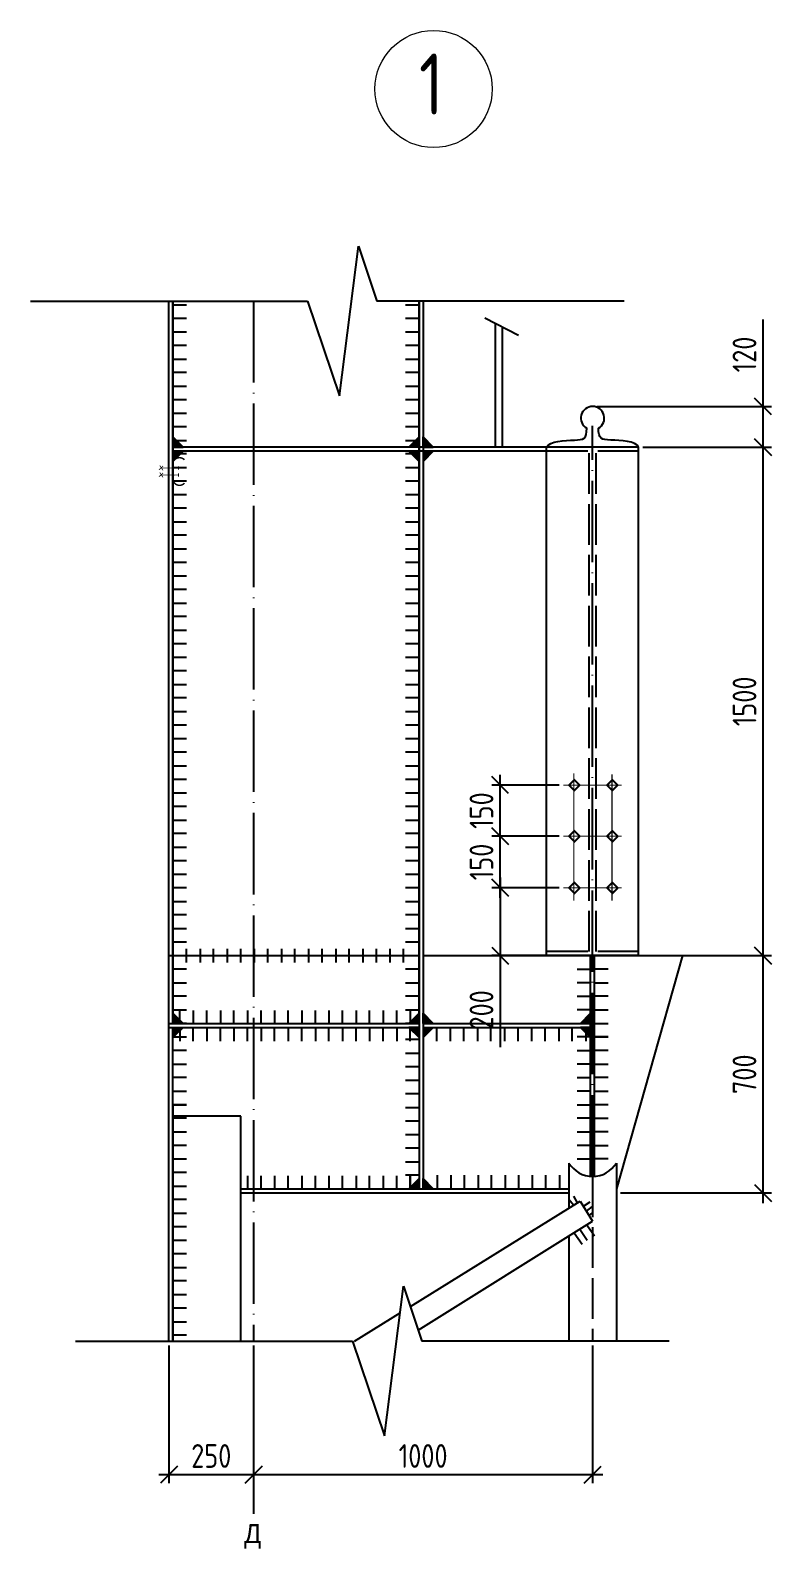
# Model space of a CAD drawing. Header units: millimetres. Extents: x -258606 to -95372, y 16759 to 83244.
# Drawn here: x -126267.6 to -126158.2, y 43303.9 to 43527.8 of the extents above; entities that cross this region are included whole.
import ezdxf

# ---------------------------------------------------------------- set-up
doc = ezdxf.new("R2010")
doc.units = ezdxf.units.MM
doc.header["$LTSCALE"] = 0.5
doc.linetypes.add('ACAD_ISO02W100', pattern=[15, 12, -3])
doc.linetypes.add('ACAD_ISO04W100', pattern=[30, 24, -3, 0, -3])
doc.layers.add('ЛИНИИ_015', color=7, linetype='Continuous', lineweight=13)
for name, color, linetype in [('Осевые', 7, 'ACAD_ISO04W100'), ('оси', 7, 'ACAD_ISO04W100'), ('текст', 7, 'Continuous'), ('тонкие', 7, 'Continuous')]:
    doc.layers.add(name, color=color, linetype=linetype)
doc.styles.add('style1', font='', dxfattribs={"oblique": 15, "height": 3.5})
doc.styles.add('ТЕКСТ_30', font='', dxfattribs={"height": 3.5})
doc.styles.get('style1').set_extended_font_data('GOST type A')
doc.styles.get('ТЕКСТ_30').set_extended_font_data('GOST2304')
doc.dimstyles.new('РАЗМЕРЫ_20', dxfattribs={"dimtxt": 3, "dimasz": 2.5, "dimexe": 1.25, "dimexo": 0.625, "dimgap": 1, "dimtad": 3, "dimdec": 1, "dimlfac": 20, "dimrnd": 1, "dimdsep": 46, "dimtxsty": 'ТЕКСТ_30', "dimblk1": 'OBLIQUE', "dimblk2": 'OBLIQUE', "dimsah": 1, "dimcen": 2.5, "dimdle": 1.5, "dimclrt": 4, "dimadec": 0, "dimazin": 0, "dimtfac": 1, "dimtdec": 1, "dimtmove": 0, "dimatfit": 3, "dimfxl": 1, "dimtolj": 1, "dimarcsym": 0})

# ---------------------------------------------------------------- blocks, each defined once
blk = doc.blocks.new('_Oblique')
at = {"color": 0, "linetype": 'ByBlock', "lineweight": -2}
blk.add_line((-0.5, -0.5), (0.5, 0.5), dxfattribs=at)
blk = doc.blocks.new('*D722')
at = {"layer": 'Defpoints', "color": 0, "transparency": 16777216}
for p in [(-126177.84, 43466.34), (-126159.47, 43466.34), (-126177.84, 43391.34)]:
    blk.add_point(p, dxfattribs=at)
at = {"layer": 'текст', "color": 0, "lineweight": -2, "transparency": 16777216}
for p, q in [((-126177.22, 43466.34), (-126158.22, 43466.34)), ((-126159.47, 43389.84), (-126159.47, 43467.84)), ((-126177.22, 43391.34), (-126158.22, 43391.34))]:
    blk.add_line(p, q, dxfattribs=at)
at = {"layer": 'текст', "color": 0, "lineweight": -2, "transparency": 16777216, "xscale": 2.5, "yscale": 2.5, "zscale": 2.5}
for p, rotation in [((-126159.47, 43466.34), 90), ((-126159.47, 43391.34), 270)]:
    blk.add_blockref('_Oblique', p, dxfattribs=dict(at, rotation=rotation))
at = {"layer": 'текст', "color": 4, "transparency": 16777216, "insert": (-126162.22, 43428.84), "char_height": 3.5, "attachment_point": 5, "rotation": 90, "style": 'ТЕКСТ_30'}
blk.add_mtext('\\A1;1500', dxfattribs=at)
blk = doc.blocks.new('*D723')
at = {"layer": 'Defpoints', "color": 0, "transparency": 16777216}
for p in [(-126184.62, 43472.34), (-126177.84, 43466.34), (-126159.47, 43466.34)]:
    blk.add_point(p, dxfattribs=at)
at = {"layer": 'текст', "color": 0, "lineweight": -2, "transparency": 16777216}
for p, q in [((-126159.47, 43472.34), (-126159.47, 43485.17)), ((-126159.47, 43466.34), (-126159.47, 43473.84)), ((-126183.99, 43472.34), (-126158.22, 43472.34)), ((-126177.22, 43466.34), (-126158.22, 43466.34))]:
    blk.add_line(p, q, dxfattribs=at)
at = {"layer": 'текст', "color": 0, "lineweight": -2, "transparency": 16777216, "xscale": 2.5, "yscale": 2.5, "zscale": 2.5}
for p, rotation in [((-126159.47, 43472.34), 90), ((-126159.47, 43466.34), 270)]:
    blk.add_blockref('_Oblique', p, dxfattribs=dict(at, rotation=rotation))
at = {"layer": 'текст', "color": 4, "transparency": 16777216, "insert": (-126162.22, 43480.01), "char_height": 3.5, "attachment_point": 5, "rotation": 90, "style": 'ТЕКСТ_30'}
blk.add_mtext('\\A1;120', dxfattribs=at)
blk = doc.blocks.new('*D724')
at = {"layer": 'Defpoints', "color": 0, "transparency": 16777216}
for p in [(-126171.35, 43391.34), (-126159.47, 43391.34), (-126181.12, 43356.34)]:
    blk.add_point(p, dxfattribs=at)
at = {"layer": 'текст', "color": 0, "lineweight": -2, "transparency": 16777216}
for p, q in [((-126159.47, 43354.84), (-126159.47, 43392.84)), ((-126170.72, 43391.34), (-126158.22, 43391.34)), ((-126180.49, 43356.34), (-126158.22, 43356.34))]:
    blk.add_line(p, q, dxfattribs=at)
at = {"layer": 'текст', "color": 0, "lineweight": -2, "transparency": 16777216, "xscale": 2.5, "yscale": 2.5, "zscale": 2.5}
for p, rotation in [((-126159.47, 43391.34), 90), ((-126159.47, 43356.34), 270)]:
    blk.add_blockref('_Oblique', p, dxfattribs=dict(at, rotation=rotation))
at = {"layer": 'текст', "color": 4, "transparency": 16777216, "insert": (-126162.22, 43373.84), "char_height": 3.5, "attachment_point": 5, "rotation": 90, "style": 'ТЕКСТ_30'}
blk.add_mtext('\\A1;700', dxfattribs=at)
blk = doc.blocks.new('*D725')
at = {"layer": 'Defpoints', "color": 0, "transparency": 16777216}
for p in [(-126247.12, 43334.46), (-126234.62, 43334.46), (-126234.62, 43314.78)]:
    blk.add_point(p, dxfattribs=at)
at = {"layer": 'текст', "color": 0, "lineweight": -2, "transparency": 16777216}
for p, q in [((-126247.12, 43333.84), (-126247.12, 43313.53)), ((-126234.62, 43333.84), (-126234.62, 43313.53)), ((-126248.62, 43314.78), (-126233.12, 43314.78))]:
    blk.add_line(p, q, dxfattribs=at)
at = {"layer": 'текст', "color": 0, "lineweight": -2, "transparency": 16777216, "xscale": 2.5, "yscale": 2.5, "zscale": 2.5, "rotation": 180}
blk.add_blockref('_Oblique', (-126247.12, 43314.78), dxfattribs=at)
at = {"layer": 'текст', "color": 0, "lineweight": -2, "transparency": 16777216, "xscale": 2.5, "yscale": 2.5, "zscale": 2.5}
blk.add_blockref('_Oblique', (-126234.62, 43314.78), dxfattribs=at)
at = {"layer": 'текст', "color": 4, "transparency": 16777216, "insert": (-126240.87, 43317.53), "char_height": 3.5, "attachment_point": 5, "style": 'ТЕКСТ_30'}
blk.add_mtext('\\A1;250', dxfattribs=at)
blk = doc.blocks.new('*D726')
at = {"layer": 'Defpoints', "color": 0, "transparency": 16777216}
for p in [(-126234.62, 43334.46), (-126184.62, 43334.46), (-126184.62, 43314.78)]:
    blk.add_point(p, dxfattribs=at)
at = {"layer": 'текст', "color": 0, "lineweight": -2, "transparency": 16777216}
for p, q in [((-126234.62, 43333.84), (-126234.62, 43313.53)), ((-126184.62, 43333.84), (-126184.62, 43313.53)), ((-126236.12, 43314.78), (-126183.12, 43314.78))]:
    blk.add_line(p, q, dxfattribs=at)
at = {"layer": 'текст', "color": 0, "lineweight": -2, "transparency": 16777216, "xscale": 2.5, "yscale": 2.5, "zscale": 2.5, "rotation": 180}
blk.add_blockref('_Oblique', (-126234.62, 43314.78), dxfattribs=at)
at = {"layer": 'текст', "color": 0, "lineweight": -2, "transparency": 16777216, "xscale": 2.5, "yscale": 2.5, "zscale": 2.5}
blk.add_blockref('_Oblique', (-126184.62, 43314.78), dxfattribs=at)
at = {"layer": 'текст', "color": 4, "transparency": 16777216, "insert": (-126209.62, 43317.53), "char_height": 3.5, "attachment_point": 5, "style": 'ТЕКСТ_30'}
blk.add_mtext('\\A1;1000', dxfattribs=at)
blk = doc.blocks.new('*D719')
at = {"layer": 'Defpoints', "color": 0, "transparency": 16777216}
for p in [(-126188.93, 43401.34), (-126198.26, 43391.34), (-126188.93, 43391.34)]:
    blk.add_point(p, dxfattribs=at)
at = {"layer": 'текст', "color": 0, "lineweight": -2, "transparency": 16777216}
for p, q in [((-126189.55, 43401.34), (-126199.51, 43401.34)), ((-126198.26, 43402.84), (-126198.26, 43391.34)), ((-126189.55, 43391.34), (-126199.51, 43391.34)), ((-126198.26, 43391.34), (-126198.26, 43377.84))]:
    blk.add_line(p, q, dxfattribs=at)
at = {"layer": 'текст', "color": 0, "lineweight": -2, "transparency": 16777216, "xscale": 2.5, "yscale": 2.5, "zscale": 2.5}
for p, rotation in [((-126198.26, 43401.34), 90), ((-126198.26, 43391.34), 270)]:
    blk.add_blockref('_Oblique', p, dxfattribs=dict(at, rotation=rotation))
at = {"layer": 'текст', "color": 4, "transparency": 16777216, "insert": (-126201.01, 43383.34), "char_height": 3.5, "attachment_point": 5, "rotation": 90, "style": 'ТЕКСТ_30'}
blk.add_mtext('\\A1;200', dxfattribs=at)
blk = doc.blocks.new('*D720')
at = {"layer": 'Defpoints', "color": 0, "transparency": 16777216}
for p in [(-126198.26, 43408.96), (-126188.93, 43408.96), (-126188.93, 43401.34)]:
    blk.add_point(p, dxfattribs=at)
at = {"layer": 'текст', "color": 0, "lineweight": -2, "transparency": 16777216}
for p, q in [((-126198.26, 43399.84), (-126198.26, 43410.46)), ((-126189.55, 43408.96), (-126199.51, 43408.96)), ((-126189.55, 43401.34), (-126199.51, 43401.34))]:
    blk.add_line(p, q, dxfattribs=at)
at = {"layer": 'текст', "color": 0, "lineweight": -2, "transparency": 16777216, "xscale": 2.5, "yscale": 2.5, "zscale": 2.5}
for p, rotation in [((-126198.26, 43408.96), 90), ((-126198.26, 43401.34), 270)]:
    blk.add_blockref('_Oblique', p, dxfattribs=dict(at, rotation=rotation))
at = {"layer": 'текст', "color": 4, "transparency": 16777216, "insert": (-126201.01, 43405.15), "char_height": 3.5, "attachment_point": 5, "rotation": 90, "style": 'ТЕКСТ_30'}
blk.add_mtext('\\A1;150', dxfattribs=at)
blk = doc.blocks.new('*D721')
at = {"layer": 'Defpoints', "color": 0, "transparency": 16777216}
for p in [(-126198.26, 43416.49), (-126188.93, 43416.49), (-126188.93, 43408.96)]:
    blk.add_point(p, dxfattribs=at)
at = {"layer": 'текст', "color": 0, "lineweight": -2, "transparency": 16777216}
for p, q in [((-126198.26, 43407.46), (-126198.26, 43417.99)), ((-126189.55, 43416.49), (-126199.51, 43416.49)), ((-126189.55, 43408.96), (-126199.51, 43408.96))]:
    blk.add_line(p, q, dxfattribs=at)
at = {"layer": 'текст', "color": 0, "lineweight": -2, "transparency": 16777216, "xscale": 2.5, "yscale": 2.5, "zscale": 2.5}
for p, rotation in [((-126198.26, 43416.49), 90), ((-126198.26, 43408.96), 270)]:
    blk.add_blockref('_Oblique', p, dxfattribs=dict(at, rotation=rotation))
at = {"layer": 'текст', "color": 4, "transparency": 16777216, "insert": (-126201.01, 43412.73), "char_height": 3.5, "attachment_point": 5, "rotation": 90, "style": 'ТЕКСТ_30'}
blk.add_mtext('\\A1;150', dxfattribs=at)

msp = doc.modelspace()

# ---------------------------------------------------------------- hatches: boundary and pattern name
h = msp.add_hatch(color=256)
h.dxf.hatch_style = 1
h.paths.add_polyline_path([(-126245.01937, 43466.34055), (-126246.51926, 43466.34055), (-126246.51926, 43467.84043)])
h = msp.add_hatch(color=256)
h.dxf.hatch_style = 1
h.paths.add_polyline_path([(-126211.71937, 43466.34055), (-126210.21949, 43466.34055), (-126210.21949, 43467.84043)])
h = msp.add_hatch(color=256)
h.dxf.hatch_style = 1
h.paths.add_polyline_path([(-126208.11937, 43466.34055), (-126209.61926, 43466.34055), (-126209.61926, 43467.84043)])
h = msp.add_hatch(color=256)
h.dxf.hatch_style = 1
h.paths.add_polyline_path([(-126245.01937, 43465.74055), (-126246.51926, 43465.74055), (-126246.51926, 43464.24066)])
h = msp.add_hatch(color=256)
h.dxf.hatch_style = 1
h.paths.add_polyline_path([(-126211.71937, 43465.74055), (-126210.21949, 43465.74055), (-126210.21949, 43464.24066)])
h = msp.add_hatch(color=256)
h.dxf.hatch_style = 1
h.paths.add_polyline_path([(-126208.11937, 43465.74055), (-126209.61926, 43465.74055), (-126209.61926, 43464.24066)])
h = msp.add_hatch(color=256)
h.dxf.hatch_style = 1
h.paths.add_polyline_path([(-126245.01937, 43381.34055), (-126246.51926, 43381.34055), (-126246.51926, 43382.84043)])
h = msp.add_hatch(color=256)
h.dxf.hatch_style = 1
h.paths.add_polyline_path([(-126245.01937, 43380.74055), (-126246.51926, 43380.74055), (-126246.51926, 43379.24066)])
h = msp.add_hatch(color=256)
h.dxf.hatch_style = 1
h.paths.add_polyline_path([(-126211.71937, 43381.34055), (-126210.21949, 43381.34055), (-126210.21949, 43382.84043)])
h = msp.add_hatch(color=256)
h.dxf.hatch_style = 1
h.paths.add_polyline_path([(-126211.71937, 43380.74055), (-126210.21949, 43380.74055), (-126210.21949, 43379.24066)])
h = msp.add_hatch(color=256)
h.dxf.hatch_style = 1
h.paths.add_polyline_path([(-126208.11937, 43381.34055), (-126209.61926, 43381.34055), (-126209.61926, 43382.84043)])
h = msp.add_hatch(color=256)
h.dxf.hatch_style = 1
h.paths.add_polyline_path([(-126208.11937, 43380.74055), (-126209.61926, 43380.74055), (-126209.61926, 43379.24066)])
h = msp.add_hatch(color=256)
h.dxf.hatch_style = 1
h.paths.add_polyline_path([(-126186.41937, 43381.34055), (-126184.91949, 43381.34055), (-126184.91949, 43382.84043)])
h = msp.add_hatch(color=256)
h.dxf.hatch_style = 1
h.paths.add_polyline_path([(-126186.41937, 43380.74055), (-126184.91949, 43380.74055), (-126184.91949, 43379.24066)])
h = msp.add_hatch(color=256)
h.dxf.hatch_style = 1
h.paths.add_polyline_path([(-126211.71937, 43356.94055), (-126210.21949, 43356.94055), (-126210.21949, 43358.44043)])
h = msp.add_hatch(color=256)
h.dxf.hatch_style = 1
h.paths.add_polyline_path([(-126208.11937, 43356.94055), (-126209.61926, 43356.94055), (-126209.61926, 43358.44043)])

# ---------------------------------------------------------------- linework, layer by layer
for p, q in [((-126221.96771, 43473.90414), (-126219.13667, 43495.99725)), ((-126219.13667, 43495.99725), (-126216.42763, 43487.876)), ((-126267.55262, 43487.876), (-126226.68612, 43487.876)), ((-126246.51937, 43381.34055), (-126246.51937, 43487.876)), ((-126246.51937, 43487.34055), (-126244.51937, 43487.34055)), ((-126226.68612, 43487.876), (-126221.96771, 43473.90414)), ((-126179.95355, 43487.876), (-126216.42763, 43487.876)), ((-126212.21937, 43487.34055), (-126210.21937, 43487.34055)), ((-126244.51937, 43485.34055), (-126246.51937, 43485.34055)), ((-126210.21937, 43485.34055), (-126212.21937, 43485.34055)), ((-126200.50623, 43485.41504), (-126195.56369, 43482.85797)), ((-126246.51937, 43483.34055), (-126244.51937, 43483.34055)), ((-126212.21937, 43483.34055), (-126210.21937, 43483.34055)), ((-126244.51937, 43481.34055), (-126246.51937, 43481.34055)), ((-126246.51937, 43479.34055), (-126244.51937, 43479.34055)), ((-126210.21937, 43481.34055), (-126212.21937, 43481.34055)), ((-126212.21937, 43479.34055), (-126210.21937, 43479.34055)), ((-126244.51937, 43477.34055), (-126246.51937, 43477.34055)), ((-126210.21937, 43477.34055), (-126212.21937, 43477.34055)), ((-126246.51937, 43475.34055), (-126244.51937, 43475.34055)), ((-126212.21937, 43475.34055), (-126210.21937, 43475.34055)), ((-126244.51937, 43473.34055), (-126246.51937, 43473.34055)), ((-126210.21937, 43473.34055), (-126212.21937, 43473.34055)), ((-126246.51937, 43471.34055), (-126244.51937, 43471.34055)), ((-126212.21937, 43471.34055), (-126210.21937, 43471.34055)), ((-126244.51937, 43469.34055), (-126246.51937, 43469.34055)), ((-126210.21937, 43469.34055), (-126212.21937, 43469.34055)), ((-126246.51937, 43466.34055), (-126246.51937, 43467.84055)), ((-126245.01937, 43466.34055), (-126246.51937, 43467.84055)), ((-126246.51937, 43467.34055), (-126244.51937, 43467.34055)), ((-126246.51937, 43466.34055), (-126245.01937, 43466.34055)), ((-126212.21937, 43467.34055), (-126210.21937, 43467.34055)), ((-126211.71937, 43466.34055), (-126210.21937, 43467.84055)), ((-126210.21937, 43466.34055), (-126211.71937, 43466.34055)), ((-126210.21937, 43466.34055), (-126210.21937, 43467.84055)), ((-126209.61937, 43466.34055), (-126209.61937, 43467.84055)), ((-126208.11937, 43466.34055), (-126209.61937, 43467.84055)), ((-126209.61937, 43466.34055), (-126208.11937, 43466.34055)), ((-126246.51937, 43465.74055), (-126246.51937, 43464.24055)), ((-126246.51937, 43465.74055), (-126245.01937, 43465.74055)), ((-126245.01937, 43465.74055), (-126246.51937, 43464.24055)), ((-126244.51937, 43465.34055), (-126246.51937, 43465.34055)), ((-126210.21937, 43465.34055), (-126212.21937, 43465.34055)), ((-126210.21937, 43465.74055), (-126211.71937, 43465.74055)), ((-126211.71937, 43465.74055), (-126210.21937, 43464.24055)), ((-126210.21937, 43465.74055), (-126210.21937, 43464.24055)), ((-126209.61937, 43465.74055), (-126209.61937, 43464.24055)), ((-126209.61937, 43465.74055), (-126208.11937, 43465.74055)), ((-126208.11937, 43465.74055), (-126209.61937, 43464.24055)), ((-126246.51937, 43463.34055), (-126244.51937, 43463.34055)), ((-126244.51937, 43461.34055), (-126246.51937, 43461.34055)), ((-126212.21937, 43463.34055), (-126210.21937, 43463.34055)), ((-126210.21937, 43461.34055), (-126212.21937, 43461.34055)), ((-126246.51937, 43459.34055), (-126244.51937, 43459.34055)), ((-126212.21937, 43459.34055), (-126210.21937, 43459.34055)), ((-126244.51937, 43457.34055), (-126246.51937, 43457.34055)), ((-126210.21937, 43457.34055), (-126212.21937, 43457.34055)), ((-126246.51937, 43455.34055), (-126244.51937, 43455.34055)), ((-126212.21937, 43455.34055), (-126210.21937, 43455.34055)), ((-126244.51937, 43453.34055), (-126246.51937, 43453.34055)), ((-126210.21937, 43453.34055), (-126212.21937, 43453.34055)), ((-126246.51937, 43451.34055), (-126244.51937, 43451.34055)), ((-126212.21937, 43451.34055), (-126210.21937, 43451.34055)), ((-126244.51937, 43449.34055), (-126246.51937, 43449.34055)), ((-126210.21937, 43449.34055), (-126212.21937, 43449.34055)), ((-126246.51937, 43447.34055), (-126244.51937, 43447.34055)), ((-126212.21937, 43447.34055), (-126210.21937, 43447.34055)), ((-126244.51937, 43445.34055), (-126246.51937, 43445.34055)), ((-126210.21937, 43445.34055), (-126212.21937, 43445.34055)), ((-126246.51937, 43443.34055), (-126244.51937, 43443.34055)), ((-126244.51937, 43441.34055), (-126246.51937, 43441.34055)), ((-126212.21937, 43443.34055), (-126210.21937, 43443.34055)), ((-126210.21937, 43441.34055), (-126212.21937, 43441.34055)), ((-126246.51937, 43439.34055), (-126244.51937, 43439.34055)), ((-126212.21937, 43439.34055), (-126210.21937, 43439.34055)), ((-126244.51937, 43437.34055), (-126246.51937, 43437.34055)), ((-126210.21937, 43437.34055), (-126212.21937, 43437.34055)), ((-126246.51937, 43435.34055), (-126244.51937, 43435.34055)), ((-126212.21937, 43435.34055), (-126210.21937, 43435.34055)), ((-126244.51937, 43433.34055), (-126246.51937, 43433.34055)), ((-126210.21937, 43433.34055), (-126212.21937, 43433.34055)), ((-126246.51937, 43431.34055), (-126244.51937, 43431.34055)), ((-126212.21937, 43431.34055), (-126210.21937, 43431.34055)), ((-126244.51937, 43429.34055), (-126246.51937, 43429.34055)), ((-126210.21937, 43429.34055), (-126212.21937, 43429.34055)), ((-126246.51937, 43427.34055), (-126244.51937, 43427.34055)), ((-126212.21937, 43427.34055), (-126210.21937, 43427.34055)), ((-126244.51937, 43425.34055), (-126246.51937, 43425.34055)), ((-126246.51937, 43423.34055), (-126244.51937, 43423.34055)), ((-126210.21937, 43425.34055), (-126212.21937, 43425.34055)), ((-126212.21937, 43423.34055), (-126210.21937, 43423.34055)), ((-126244.51937, 43421.34055), (-126246.51937, 43421.34055)), ((-126210.21937, 43421.34055), (-126212.21937, 43421.34055)), ((-126246.51937, 43419.34055), (-126244.51937, 43419.34055)), ((-126212.21937, 43419.34055), (-126210.21937, 43419.34055)), ((-126244.51937, 43417.34055), (-126246.51937, 43417.34055)), ((-126210.21937, 43417.34055), (-126212.21937, 43417.34055)), ((-126246.51937, 43415.34055), (-126244.51937, 43415.34055)), ((-126212.21937, 43415.34055), (-126210.21937, 43415.34055)), ((-126244.51937, 43413.34055), (-126246.51937, 43413.34055)), ((-126210.21937, 43413.34055), (-126212.21937, 43413.34055)), ((-126246.51937, 43411.34055), (-126244.51937, 43411.34055)), ((-126212.21937, 43411.34055), (-126210.21937, 43411.34055)), ((-126244.51937, 43409.34055), (-126246.51937, 43409.34055)), ((-126210.21937, 43409.34055), (-126212.21937, 43409.34055)), ((-126246.51937, 43407.34055), (-126244.51937, 43407.34055)), ((-126244.51937, 43405.34055), (-126246.51937, 43405.34055)), ((-126212.21937, 43407.34055), (-126210.21937, 43407.34055)), ((-126210.21937, 43405.34055), (-126212.21937, 43405.34055)), ((-126246.51937, 43403.34055), (-126244.51937, 43403.34055)), ((-126212.21937, 43403.34055), (-126210.21937, 43403.34055)), ((-126244.51937, 43401.34055), (-126246.51937, 43401.34055)), ((-126244.51937, 43401.34055), (-126246.51937, 43401.34055)), ((-126210.21937, 43401.34055), (-126212.21937, 43401.34055)), ((-126246.51937, 43399.34055), (-126244.51937, 43399.34055)), ((-126246.51937, 43399.34055), (-126244.51937, 43399.34055)), ((-126212.21937, 43399.34055), (-126210.21937, 43399.34055)), ((-126244.51937, 43397.34055), (-126246.51937, 43397.34055)), ((-126244.51937, 43397.34055), (-126246.51937, 43397.34055)), ((-126210.21937, 43397.34055), (-126212.21937, 43397.34055)), ((-126246.51937, 43395.34055), (-126244.51937, 43395.34055)), ((-126246.51937, 43395.34055), (-126244.51937, 43395.34055)), ((-126212.21937, 43395.34055), (-126210.21937, 43395.34055)), ((-126244.51937, 43393.34055), (-126246.51937, 43393.34055)), ((-126244.51937, 43393.34055), (-126246.51937, 43393.34055)), ((-126246.51937, 43393.34055), (-126246.51937, 43391.34055)), ((-126244.51937, 43390.34055), (-126244.51937, 43392.34055)), ((-126242.51937, 43392.34055), (-126242.51937, 43390.34055)), ((-126240.51937, 43390.34055), (-126240.51937, 43392.34055)), ((-126238.51937, 43392.34055), (-126238.51937, 43390.34055)), ((-126236.51937, 43390.34055), (-126236.51937, 43392.34055)), ((-126234.51937, 43392.34055), (-126234.51937, 43390.34055)), ((-126232.51937, 43390.34055), (-126232.51937, 43392.34055)), ((-126230.51937, 43392.34055), (-126230.51937, 43390.34055)), ((-126228.51937, 43390.34055), (-126228.51937, 43392.34055)), ((-126226.51937, 43392.34055), (-126226.51937, 43390.34055)), ((-126224.51937, 43390.34055), (-126224.51937, 43392.34055)), ((-126222.51937, 43392.34055), (-126222.51937, 43390.34055)), ((-126220.51937, 43390.34055), (-126220.51937, 43392.34055)), ((-126218.51937, 43392.34055), (-126218.51937, 43390.34055)), ((-126216.51937, 43390.34055), (-126216.51937, 43392.34055)), ((-126214.51937, 43392.34055), (-126214.51937, 43390.34055)), ((-126212.51937, 43390.34055), (-126212.51937, 43392.34055)), ((-126210.21937, 43393.34055), (-126212.21937, 43393.34055)), ((-126246.51937, 43391.34055), (-126244.51937, 43391.34055)), ((-126246.51937, 43391.34055), (-126244.51937, 43391.34055)), ((-126212.21937, 43391.34055), (-126210.21937, 43391.34055)), ((-126184.61937, 43391.34055), (-126191.39835, 43391.34055)), ((-126184.91937, 43391.34055), (-126186.91937, 43391.34055)), ((-126177.84039, 43391.34055), (-126184.61937, 43391.34055)), ((-126244.51937, 43389.34055), (-126246.51937, 43389.34055)), ((-126244.51937, 43389.34055), (-126246.51937, 43389.34055)), ((-126210.21937, 43389.34055), (-126212.21937, 43389.34055)), ((-126186.91937, 43389.34055), (-126184.91937, 43389.34055)), ((-126182.31937, 43389.34055), (-126184.31937, 43389.34055)), ((-126246.51937, 43387.34055), (-126244.51937, 43387.34055)), ((-126246.51937, 43387.34055), (-126244.51937, 43387.34055)), ((-126244.51937, 43385.34055), (-126246.51937, 43385.34055)), ((-126244.51937, 43385.34055), (-126246.51937, 43385.34055)), ((-126212.21937, 43387.34055), (-126210.21937, 43387.34055)), ((-126210.21937, 43385.34055), (-126212.21937, 43385.34055)), ((-126184.91937, 43387.34055), (-126186.91937, 43387.34055)), ((-126186.91937, 43385.34055), (-126184.91937, 43385.34055)), ((-126184.31937, 43387.34055), (-126182.31937, 43387.34055)), ((-126182.31937, 43385.34055), (-126184.31937, 43385.34055)), ((-126246.51937, 43383.34055), (-126244.51937, 43383.34055)), ((-126246.51937, 43383.34055), (-126244.51937, 43383.34055)), ((-126245.51937, 43381.34055), (-126245.51937, 43383.24055)), ((-126243.51937, 43383.24055), (-126243.51937, 43381.34055)), ((-126241.51937, 43381.34055), (-126241.51937, 43383.24055)), ((-126239.51937, 43383.24055), (-126239.51937, 43381.34055)), ((-126237.51937, 43381.34055), (-126237.51937, 43383.24055)), ((-126235.51937, 43383.24055), (-126235.51937, 43381.34055)), ((-126233.51937, 43381.34055), (-126233.51937, 43383.24055)), ((-126231.51937, 43383.24055), (-126231.51937, 43381.34055)), ((-126229.51937, 43381.34055), (-126229.51937, 43383.24055)), ((-126227.51937, 43383.24055), (-126227.51937, 43381.34055)), ((-126225.51937, 43381.34055), (-126225.51937, 43383.24055)), ((-126223.51937, 43383.24055), (-126223.51937, 43381.34055)), ((-126221.51937, 43381.34055), (-126221.51937, 43383.24055)), ((-126219.51937, 43383.24055), (-126219.51937, 43381.34055)), ((-126217.51937, 43381.34055), (-126217.51937, 43383.24055)), ((-126215.51937, 43383.24055), (-126215.51937, 43381.34055)), ((-126213.51937, 43381.34055), (-126213.51937, 43383.24055)), ((-126212.21937, 43383.34055), (-126210.21937, 43383.34055)), ((-126211.51937, 43383.24055), (-126211.51937, 43381.34055)), ((-126184.91937, 43383.34055), (-126186.91937, 43383.34055)), ((-126184.31937, 43383.34055), (-126182.31937, 43383.34055)), ((-126246.51937, 43381.34055), (-126246.51937, 43382.84055)), ((-126245.01937, 43381.34055), (-126246.51937, 43382.84055)), ((-126244.51937, 43381.34055), (-126246.51937, 43381.34055)), ((-126246.51937, 43381.34055), (-126245.01937, 43381.34055)), ((-126244.51937, 43381.34055), (-126246.51937, 43381.34055)), ((-126246.51937, 43380.74055), (-126246.51937, 43379.24055)), ((-126246.51937, 43380.74055), (-126245.01937, 43380.74055)), ((-126245.01937, 43380.74055), (-126246.51937, 43379.24055)), ((-126245.51937, 43380.74055), (-126245.51937, 43378.74055)), ((-126243.51937, 43378.74055), (-126243.51937, 43380.74055)), ((-126241.51937, 43380.74055), (-126241.51937, 43378.74055)), ((-126239.51937, 43378.74055), (-126239.51937, 43380.74055)), ((-126237.51937, 43380.74055), (-126237.51937, 43378.74055)), ((-126235.51937, 43378.74055), (-126235.51937, 43380.74055)), ((-126233.51937, 43380.74055), (-126233.51937, 43378.74055)), ((-126231.51937, 43378.74055), (-126231.51937, 43380.74055)), ((-126229.51937, 43380.74055), (-126229.51937, 43378.74055)), ((-126227.51937, 43378.74055), (-126227.51937, 43380.74055)), ((-126225.51937, 43380.74055), (-126225.51937, 43378.74055)), ((-126223.51937, 43378.74055), (-126223.51937, 43380.74055)), ((-126221.51937, 43380.74055), (-126221.51937, 43378.74055)), ((-126219.51937, 43378.74055), (-126219.51937, 43380.74055)), ((-126217.51937, 43380.74055), (-126217.51937, 43378.74055)), ((-126215.51937, 43378.74055), (-126215.51937, 43380.74055)), ((-126213.51937, 43380.74055), (-126213.51937, 43378.74055)), ((-126210.21937, 43381.34055), (-126212.21937, 43381.34055)), ((-126211.71937, 43381.34055), (-126210.21937, 43382.84055)), ((-126210.21937, 43381.34055), (-126211.71937, 43381.34055)), ((-126210.21937, 43380.74055), (-126211.71937, 43380.74055)), ((-126211.71937, 43380.74055), (-126210.21937, 43379.24055)), ((-126211.51937, 43378.74055), (-126211.51937, 43380.74055)), ((-126210.21937, 43381.34055), (-126210.21937, 43382.84055)), ((-126210.21937, 43380.74055), (-126210.21937, 43379.24055)), ((-126209.61937, 43381.34055), (-126209.61937, 43382.84055)), ((-126208.11937, 43381.34055), (-126209.61937, 43382.84055)), ((-126209.61937, 43381.34055), (-126208.11937, 43381.34055)), ((-126209.61937, 43380.74055), (-126209.61937, 43379.24055)), ((-126209.61937, 43380.74055), (-126208.11937, 43380.74055)), ((-126208.11937, 43380.74055), (-126209.61937, 43379.24055)), ((-126209.61937, 43380.74055), (-126209.61937, 43378.74055)), ((-126207.61937, 43378.74055), (-126207.61937, 43380.74055)), ((-126205.61937, 43380.74055), (-126205.61937, 43378.74055)), ((-126203.61937, 43378.74055), (-126203.61937, 43380.74055)), ((-126201.61937, 43380.74055), (-126201.61937, 43378.74055)), ((-126199.61937, 43378.74055), (-126199.61937, 43380.74055)), ((-126197.61937, 43380.74055), (-126197.61937, 43378.74055)), ((-126195.61937, 43378.74055), (-126195.61937, 43380.74055)), ((-126193.61937, 43380.74055), (-126193.61937, 43378.74055)), ((-126191.61937, 43378.74055), (-126191.61937, 43380.74055)), ((-126189.61937, 43380.74055), (-126189.61937, 43378.74055)), ((-126187.61937, 43378.74055), (-126187.61937, 43380.74055)), ((-126186.91937, 43381.34055), (-126184.91937, 43381.34055)), ((-126186.41937, 43381.34055), (-126184.91937, 43382.84055)), ((-126184.91937, 43381.34055), (-126186.41937, 43381.34055)), ((-126184.91937, 43380.74055), (-126186.41937, 43380.74055)), ((-126186.41937, 43380.74055), (-126184.91937, 43379.24055)), ((-126185.61937, 43380.74055), (-126185.61937, 43378.74055)), ((-126184.91937, 43381.34055), (-126184.91937, 43382.84055)), ((-126184.91937, 43380.74055), (-126184.91937, 43379.24055)), ((-126184.31938, 43381.34055), (-126182.31938, 43381.34055)), ((-126246.51937, 43379.34055), (-126244.51937, 43379.34055)), ((-126210.21937, 43378.94055), (-126212.21937, 43378.94055)), ((-126184.91937, 43379.34055), (-126186.91937, 43379.34055)), ((-126182.31938, 43379.34055), (-126184.31938, 43379.34055)), ((-126184.31937, 43379.34055), (-126182.31937, 43379.34055)), ((-126244.51937, 43377.34055), (-126246.51937, 43377.34055)), ((-126212.21937, 43376.94055), (-126210.21937, 43376.94055)), ((-126186.91937, 43377.34055), (-126184.91937, 43377.34055)), ((-126182.31937, 43377.34055), (-126184.31937, 43377.34055)), ((-126246.51937, 43375.34055), (-126244.51937, 43375.34055)), ((-126210.21937, 43374.94055), (-126212.21937, 43374.94055)), ((-126184.91937, 43375.34055), (-126186.91937, 43375.34055)), ((-126184.31937, 43375.34055), (-126182.31937, 43375.34055)), ((-126244.51937, 43373.34055), (-126246.51937, 43373.34055)), ((-126212.21937, 43372.94055), (-126210.21937, 43372.94055)), ((-126186.91937, 43373.34055), (-126184.91937, 43373.34055)), ((-126182.31937, 43373.34055), (-126184.31937, 43373.34055)), ((-126246.51937, 43371.34055), (-126244.51937, 43371.34055)), ((-126210.21937, 43370.94055), (-126212.21937, 43370.94055)), ((-126184.91937, 43371.34055), (-126186.91937, 43371.34055)), ((-126184.31937, 43371.34055), (-126182.31937, 43371.34055)), ((-126246.51937, 43369.34055), (-126244.51937, 43369.34055)), ((-126244.51937, 43369.34055), (-126246.51937, 43369.34055)), ((-126244.51937, 43367.34055), (-126246.51937, 43367.34055)), ((-126212.21937, 43368.94055), (-126210.21937, 43368.94055)), ((-126186.91937, 43369.34055), (-126184.91937, 43369.34055)), ((-126184.91937, 43367.34055), (-126186.91937, 43367.34055)), ((-126182.31937, 43369.34055), (-126184.31937, 43369.34055)), ((-126184.31937, 43367.34055), (-126182.31937, 43367.34055)), ((-126246.51937, 43365.34055), (-126244.51937, 43365.34055)), ((-126210.21937, 43366.94055), (-126212.21937, 43366.94055)), ((-126186.91937, 43365.34055), (-126184.91937, 43365.34055)), ((-126182.31937, 43365.34055), (-126184.31937, 43365.34055)), ((-126244.51937, 43363.34055), (-126246.51937, 43363.34055)), ((-126212.21937, 43364.94055), (-126210.21937, 43364.94055)), ((-126210.21937, 43362.94055), (-126212.21937, 43362.94055)), ((-126184.91937, 43363.34055), (-126186.91937, 43363.34055)), ((-126184.31937, 43363.34055), (-126182.31937, 43363.34055)), ((-126246.51937, 43361.34055), (-126244.51937, 43361.34055)), ((-126212.21937, 43360.94055), (-126210.21937, 43360.94055)), ((-126186.91937, 43361.34055), (-126184.91937, 43361.34055)), ((-126182.31937, 43361.34055), (-126184.31937, 43361.34055)), ((-126244.51937, 43359.34055), (-126246.51937, 43359.34055)), ((-126235.51938, 43358.84055), (-126235.51938, 43356.94055)), ((-126233.51938, 43356.94055), (-126233.51938, 43358.84055)), ((-126231.51938, 43358.84055), (-126231.51938, 43356.94055)), ((-126229.51938, 43356.94055), (-126229.51938, 43358.84055)), ((-126227.51938, 43358.84055), (-126227.51938, 43356.94055)), ((-126225.51938, 43356.94055), (-126225.51938, 43358.84055)), ((-126223.51938, 43358.84055), (-126223.51938, 43356.94055)), ((-126221.51938, 43356.94055), (-126221.51938, 43358.84055)), ((-126219.51938, 43358.84055), (-126219.51938, 43356.94055)), ((-126217.51938, 43356.94055), (-126217.51938, 43358.84055)), ((-126215.51938, 43358.84055), (-126215.51938, 43356.94055)), ((-126213.51938, 43356.94055), (-126213.51938, 43358.84055)), ((-126210.21937, 43358.94055), (-126212.21937, 43358.94055)), ((-126211.71937, 43356.94055), (-126210.21937, 43358.44055)), ((-126211.51938, 43358.84055), (-126211.51938, 43356.94055)), ((-126211.51937, 43356.94054), (-126211.51937, 43358.94054)), ((-126210.21937, 43356.94055), (-126210.21937, 43358.44055)), ((-126209.61937, 43356.94055), (-126209.61937, 43358.44055)), ((-126208.11937, 43356.94055), (-126209.61937, 43358.44055)), ((-126207.51937, 43356.94054), (-126207.51937, 43358.94054)), ((-126205.51937, 43358.94054), (-126205.51937, 43356.94054)), ((-126203.51937, 43356.94054), (-126203.51937, 43358.94054)), ((-126201.51937, 43358.94054), (-126201.51937, 43356.94054)), ((-126199.51937, 43356.94054), (-126199.51937, 43358.94054)), ((-126197.51937, 43358.94054), (-126197.51937, 43356.94054)), ((-126195.51937, 43356.94054), (-126195.51937, 43358.94054)), ((-126193.51937, 43358.94054), (-126193.51937, 43356.94054)), ((-126191.51937, 43356.94054), (-126191.51937, 43358.94054)), ((-126189.51937, 43358.94054), (-126189.51937, 43356.94054)), ((-126246.51937, 43357.34055), (-126244.51937, 43357.34055)), ((-126246.51937, 43334.46209), (-126246.51937, 43356.34055)), ((-126212.21937, 43356.94055), (-126210.21937, 43356.94055)), ((-126210.21937, 43356.94055), (-126211.71937, 43356.94055)), ((-126209.61937, 43356.94055), (-126208.11937, 43356.94055)), ((-126244.51937, 43355.34055), (-126246.51937, 43355.34055)), ((-126187.45692, 43354.51088), (-126188.11937, 43355.38238)), ((-126186.84475, 43354.89126), (-126187.40937, 43355.83769)), ((-126185.97882, 43354.36361), (-126185.0036, 43355.01814)), ((-126185.53797, 43353.65411), (-126184.61937, 43354.34427)), ((-126246.51937, 43353.34055), (-126244.51937, 43353.34055)), ((-126185.48616, 43351.63368), (-126184.36675, 43350.00517)), ((-126185.13914, 43353.01225), (-126184.61937, 43353.41544)), ((-126244.51937, 43351.34055), (-126246.51937, 43351.34055)), ((-126246.51937, 43349.34055), (-126244.51937, 43349.34055)), ((-126187.35357, 43350.46585), (-126186.17012, 43348.76515)), ((-126186.48507, 43351.00899), (-126185.41546, 43349.34525)), ((-126244.51937, 43347.34055), (-126246.51937, 43347.34055)), ((-126246.51937, 43345.34055), (-126244.51937, 43345.34055)), ((-126244.51937, 43343.34055), (-126246.51937, 43343.34055)), ((-126246.51937, 43341.34055), (-126244.51937, 43341.34055)), ((-126215.32978, 43320.49023), (-126212.49874, 43342.58334)), ((-126212.49874, 43342.58334), (-126209.78971, 43334.46209)), ((-126244.51937, 43339.34055), (-126246.51937, 43339.34055)), ((-126219.7227, 43334.46209), (-126213.00449, 43338.63654)), ((-126246.51937, 43337.34055), (-126244.51937, 43337.34055)), ((-126260.9147, 43334.46209), (-126220.04819, 43334.46209)), ((-126244.51937, 43335.34055), (-126246.51937, 43335.34055)), ((-126220.04819, 43334.46209), (-126215.32978, 43320.49023)), ((-126173.31562, 43334.46209), (-126209.78971, 43334.46209))]:
    msp.add_line(p, q)
at = {"linetype": 'ACAD_ISO02W100'}
msp.add_line((-126184.61937, 43358.76406), (-126184.61937, 43334.46209), dxfattribs=at)
at = {"linetype": 'Continuous', "ltscale": 0.5, "const_width": 0.10951}
for points in [[(-126248.57502, 43463.00521), (-126247.96671, 43463.57109)], [(-126247.98769, 43462.92138), (-126248.47014, 43463.63397)], [(-126245.70131, 43463.02617), (-126245.70131, 43463.50822)], [(-126248.57502, 43461.97824), (-126247.96671, 43462.54412)], [(-126247.98769, 43461.8944), (-126248.47014, 43462.60699)], [(-126245.68033, 43463.27767), (-126248.19745, 43463.27767)], [(-126245.68033, 43462.2507), (-126248.19745, 43462.2507)], [(-126246.46249, 43463.28554), (-126245.65377, 43463.28554)], [(-126246.46249, 43462.24662), (-126245.65377, 43462.24662)], [(-126245.70131, 43461.99919), (-126245.70131, 43462.48124)]]:
    msp.add_lwpolyline(points, dxfattribs=at)
at = {"linetype": 'Continuous', "ltscale": 0.5, "const_width": 0.21903}
for points in [[(-126244.82032, 43464.47232, 0.830542145), (-126246.51937, 43463.34055, -0.435528393)], [(-126244.82032, 43461.0351, -0.89642074), (-126246.41449, 43462.16686, 0.435528393)]]:
    msp.add_lwpolyline(points, format="xyb", dxfattribs=at)
at = {"color": 18, "ltscale": 0.5, "true_color": 0x000000}
for points, const_width in [([(-126188.92548, 43416.49468), (-126180.31327, 43416.49468)], 0.15), ([(-126188.10243, 43416.48161), (-126187.30623, 43417.27715), (-126186.51003, 43416.48161)], 0.28), ([(-126188.10243, 43416.48161), (-126187.30623, 43415.68607), (-126186.51003, 43416.48161)], 0.28), ([(-126187.40119, 43399.43676), (-126187.40119, 43418.24616)], 0.15), ([(-126180.90768, 43416.48161), (-126181.70387, 43417.27715), (-126182.50007, 43416.48161)], 0.28), ([(-126180.90768, 43416.48161), (-126181.70387, 43415.68607), (-126182.50007, 43416.48161)], 0.28), ([(-126181.76134, 43399.43676), (-126181.76134, 43418.09386)], 0.15), ([(-126188.10243, 43408.94262), (-126187.30623, 43409.73816), (-126186.51003, 43408.94262)], 0.28), ([(-126180.90768, 43408.94262), (-126181.70387, 43409.73816), (-126182.50007, 43408.94262)], 0.28), ([(-126188.92548, 43408.95569), (-126180.31327, 43408.95569)], 0.15), ([(-126188.10243, 43408.94262), (-126187.30623, 43408.14708), (-126186.51003, 43408.94262)], 0.28), ([(-126180.90768, 43408.94262), (-126181.70387, 43408.14708), (-126182.50007, 43408.94262)], 0.28), ([(-126188.92548, 43401.34055), (-126180.31327, 43401.34055)], 0.15), ([(-126188.10243, 43401.32748), (-126187.30623, 43402.12302), (-126186.51003, 43401.32748)], 0.28), ([(-126188.10243, 43401.32748), (-126187.30623, 43400.53194), (-126186.51003, 43401.32748)], 0.28), ([(-126180.90768, 43401.32748), (-126181.70387, 43402.12302), (-126182.50007, 43401.32748)], 0.28), ([(-126180.90768, 43401.32748), (-126181.70387, 43400.53194), (-126182.50007, 43401.32748)], 0.28)]:
    msp.add_lwpolyline(points, dxfattribs=dict(at, const_width=const_width))
at = {"layer": 'ЛИНИИ_015', "color": 7, "linetype": 'Continuous', "ltscale": 0.5}
msp.add_circle((-126208.0704, 43519.17113), 8.64886, dxfattribs=at)
at = {"layer": 'Осевые'}
for p, q in [((-126234.61937, 43487.876), (-126234.61937, 43334.46209)), ((-126184.61937, 43358.76406), (-126184.61937, 43469.49788))]:
    msp.add_line(p, q, dxfattribs=at)
at = {"layer": 'оси', "ltscale": 20}
msp.add_line((-126234.61937, 43321.7145), (-126234.61937, 43308.97257), dxfattribs=at)
at = {"layer": 'тонкие'}
for p, q in [((-126247.11937, 43381.34055), (-126247.11937, 43487.876)), ((-126246.51937, 43487.876), (-126246.51937, 43381.34055)), ((-126210.21937, 43487.876), (-126210.21937, 43356.94055)), ((-126210.21937, 43381.34055), (-126210.21937, 43487.876)), ((-126209.61937, 43487.876), (-126209.61937, 43356.94055)), ((-126198.93113, 43466.34055), (-126198.93113, 43484.60015)), ((-126197.93113, 43466.34055), (-126197.93113, 43484.08279)), ((-126191.39835, 43466.34055), (-126246.51937, 43466.34055)), ((-126191.39835, 43391.34055), (-126191.39835, 43466.34055)), ((-126177.84039, 43466.34055), (-126191.39835, 43466.34055)), ((-126177.84039, 43391.34055), (-126177.84039, 43466.34055)), ((-126191.39835, 43465.74055), (-126246.51937, 43465.74055)), ((-126247.11937, 43391.34055), (-126210.21937, 43391.34055)), ((-126209.61937, 43391.34055), (-126171.34968, 43391.34055)), ((-126184.91937, 43358.76406), (-126184.91937, 43391.34055)), ((-126184.31937, 43358.76406), (-126184.31937, 43391.34055)), ((-126171.34968, 43391.34055), (-126181.11937, 43356.94055)), ((-126247.11937, 43334.46209), (-126247.11937, 43381.34055)), ((-126247.11937, 43381.34055), (-126210.21937, 43381.34055)), ((-126247.11937, 43380.74055), (-126210.21937, 43380.74055)), ((-126246.51937, 43356.34055), (-126246.51937, 43380.74055)), ((-126209.61937, 43381.34055), (-126184.91937, 43381.34055)), ((-126209.61937, 43380.74055), (-126184.91937, 43380.74055)), ((-126246.51937, 43369.34055), (-126246.51937, 43334.46209)), ((-126236.51937, 43367.67349), (-126246.51937, 43367.67349)), ((-126236.51937, 43334.46209), (-126236.51937, 43367.67349)), ((-126188.11937, 43360.74336), (-126188.11937, 43354.09926)), ((-126181.11937, 43360.74336), (-126181.11937, 43334.46209)), ((-126236.51937, 43356.94055), (-126188.11937, 43356.94055)), ((-126236.51937, 43356.34055), (-126188.11937, 43356.34055)), ((-126211.49506, 43339.57445), (-126186.45656, 43355.13247)), ((-126186.45656, 43355.13247), (-126184.61937, 43352.17576)), ((-126210.33417, 43336.09429), (-126184.61937, 43352.17576)), ((-126188.11937, 43349.99786), (-126188.11937, 43334.46209))]:
    msp.add_line(p, q, dxfattribs=at)
at = {"layer": 'тонкие', "linetype": 'ACAD_ISO02W100'}
for p, q in [((-126177.84039, 43465.74055), (-126191.39835, 43465.74055)), ((-126185.11937, 43391.94055), (-126185.11937, 43465.74055)), ((-126184.11937, 43391.94055), (-126184.11937, 43465.74055)), ((-126177.84039, 43391.94055), (-126191.39835, 43391.94055))]:
    msp.add_line(p, q, dxfattribs=at)
at = {"layer": 'тонкие'}
for centre, radius, start, end in [((-126184.61937, 43470.61248), 1.72807, 90, 239.7427227), ((-126184.61937, 43470.61248), 1.72807, 300.2572773, 90), ((-126184.61937, 43362.84823), 4.08418, 211.0223871, 328.9776129)]:
    msp.add_arc(centre, radius, start, end, dxfattribs=at)
for points in [[(-126191.39835, 43466.34055), (-126191.02694, 43467.27033), (-126186.38794, 43467.36366), (-126185.45122, 43467.53212), (-126185.49012, 43469.11981)], [(-126177.84039, 43466.34055), (-126178.2118, 43467.27033), (-126182.85081, 43467.36366), (-126183.78752, 43467.53212), (-126183.74862, 43469.11981)]]:
    msp.add_open_spline(points, degree=3, dxfattribs=at)

# ---------------------------------------------------------------- texts
at = {"ltscale": 0.5, "style": 'style1'}
msp.add_text('1', height=9, dxfattribs=at).set_placement((-126210.22842, 43515.39772))
at = {"layer": 'текст', "linetype": 'Continuous', "ltscale": 20}
msp.add_text('Д', height=2.8, dxfattribs=at).set_placement((-126236.0364, 43304.67274))

# ---------------------------------------------------------------- dimensions: what is measured, and where the dimension line sits
at = {"layer": 'текст'}
dim = msp.add_linear_dim(base=(-126159.46545, 43466.34055), p1=(-126184.61937, 43472.34055), p2=(-126177.84039, 43466.34055), angle=90, dimstyle='РАЗМЕРЫ_20', dxfattribs=at)
dim.commit()
dim.dimension.update_dxf_attribs({"geometry": '*D723', "text_midpoint": (-126159.46545, 43480.00722), "dimtype": 160})
for base, p1, p2, picture, middle in [((-126159.46545, 43466.34055), (-126177.84039, 43391.34055), (-126177.84039, 43466.34055), '*D722', (-126162.21545, 43428.84055)), ((-126198.25685, 43391.34055), (-126188.92548, 43401.34055), (-126188.92548, 43391.34055), '*D719', (-126201.00685, 43383.34055)), ((-126159.46545, 43391.34055), (-126181.11937, 43356.34055), (-126171.34968, 43391.34055), '*D724', (-126162.21545, 43373.84055))]:
    dim = msp.add_linear_dim(base=base, p1=p1, p2=p2, angle=90, dimstyle='РАЗМЕРЫ_20', dxfattribs=at)
    dim.commit()
    dim.dimension.update_dxf_attribs({"geometry": picture, "text_midpoint": middle})
for base, p1, p2, picture, middle in [((-126198.25685, 43416.49468), (-126188.92548, 43408.95569), (-126188.92548, 43416.49468), '*D721', (-126198.25685, 43412.72518)), ((-126198.25685, 43408.95569), (-126188.92548, 43401.34055), (-126188.92548, 43408.95569), '*D720', (-126198.25685, 43405.14812))]:
    dim = msp.add_linear_dim(base=base, p1=p1, p2=p2, angle=90, text='150', dimstyle='РАЗМЕРЫ_20', dxfattribs=at)
    dim.commit()
    dim.dimension.update_dxf_attribs({"geometry": picture, "text_midpoint": middle, "dimtype": 160})
for base, p1, p2, picture, middle in [((-126234.61937, 43314.77735), (-126247.11937, 43334.46209), (-126234.61937, 43334.46209), '*D725', (-126240.86937, 43317.52735)), ((-126184.61937, 43314.77735), (-126234.61937, 43334.46209), (-126184.61937, 43334.46209), '*D726', (-126209.61937, 43317.52735))]:
    dim = msp.add_linear_dim(base=base, p1=p1, p2=p2, dimstyle='РАЗМЕРЫ_20', dxfattribs=at)
    dim.commit()
    dim.dimension.update_dxf_attribs({"geometry": picture, "text_midpoint": middle})

doc.saveas('drawing.dxf')
